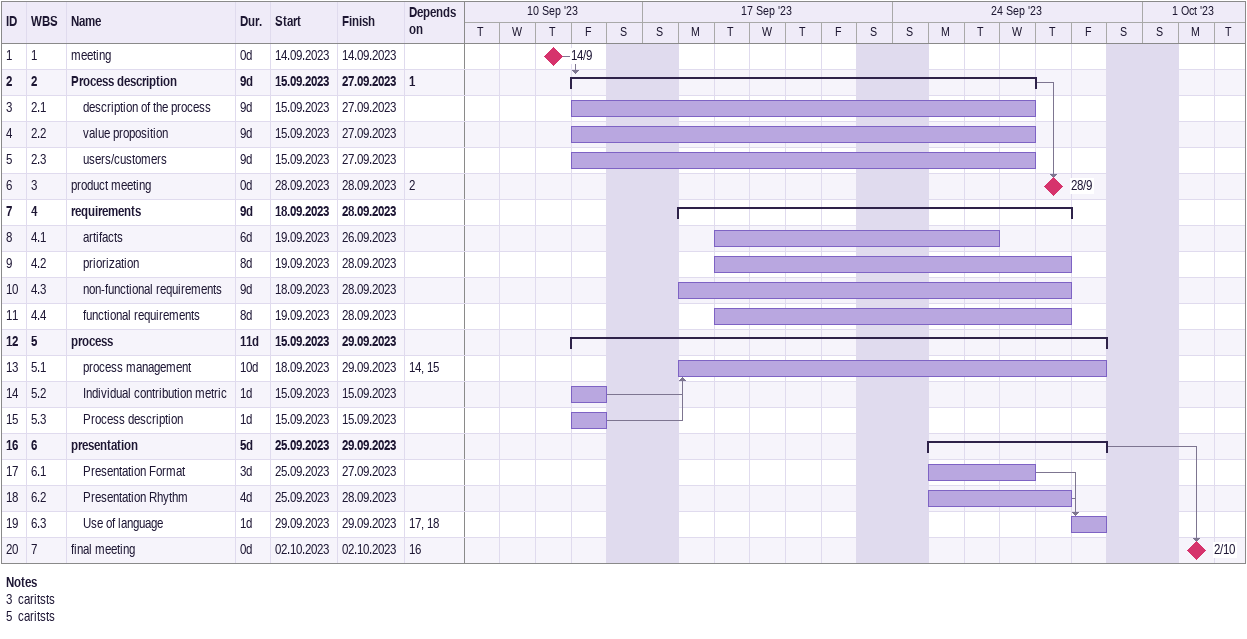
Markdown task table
| ID | WBS | Task | Duration | Start | Finish | Predecessors |
|---|---|---|---|---|---|---|
| 1 | 1 | meeting | 0d | 2023-09-14 | 2023-09-14 |  |
| 2 | 2 | **Process description** | 9d | 2023-09-15 | 2023-09-27 | 1 |
| 3 | 2.1 | description of the process | 9d | 2023-09-15 | 2023-09-27 |  |
| 4 | 2.2 | value proposition | 9d | 2023-09-15 | 2023-09-27 |  |
| 5 | 2.3 | users/customers | 9d | 2023-09-15 | 2023-09-27 |  |
| 6 | 3 | product meeting | 0d | 2023-09-28 | 2023-09-28 | 2 |
| 7 | 4 | **requirements** | 9d | 2023-09-18 | 2023-09-28 |  |
| 8 | 4.1 | artifacts | 6d | 2023-09-19 | 2023-09-26 |  |
| 9 | 4.2 | priorization | 8d | 2023-09-19 | 2023-09-28 |  |
| 10 | 4.3 | non-functional requirements | 9d | 2023-09-18 | 2023-09-28 |  |
| 11 | 4.4 | functional requirements | 8d | 2023-09-19 | 2023-09-28 |  |
| 12 | 5 | **process** | 11d | 2023-09-15 | 2023-09-29 |  |
| 13 | 5.1 | process management | 10d | 2023-09-18 | 2023-09-29 | 14, 15 |
| 14 | 5.2 | Individual contribution metric | 1d | 2023-09-15 | 2023-09-15 |  |
| 15 | 5.3 | Process description | 1d | 2023-09-15 | 2023-09-15 |  |
| 16 | 6 | **presentation** | 5d | 2023-09-25 | 2023-09-29 |  |
| 17 | 6.1 | Presentation Format | 3d | 2023-09-25 | 2023-09-27 |  |
| 18 | 6.2 | Presentation Rhythm | 4d | 2023-09-25 | 2023-09-28 |  |
| 19 | 6.3 | Use of language | 1d | 2023-09-29 | 2023-09-29 | 17, 18 |
| 20 | 7 | final meeting | 0d | 2023-10-02 | 2023-10-02 | 16 |

Notes
- 3: caritsts
- 5: caritsts
